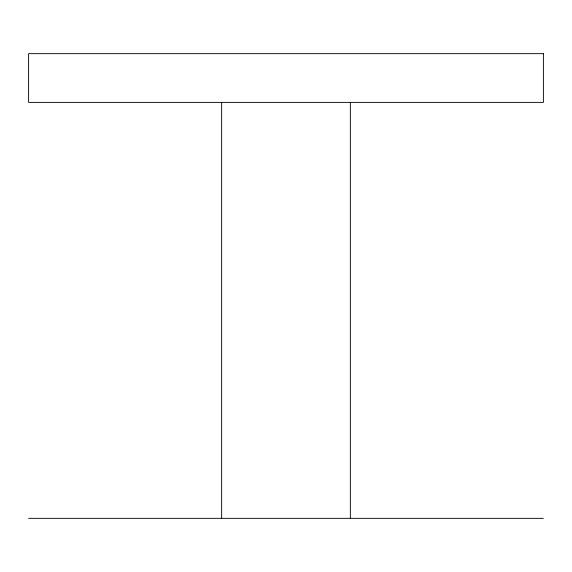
<?xml version="1.0" encoding="UTF-8"?>
<svg xmlns="http://www.w3.org/2000/svg" width="572" height="572" viewBox="0 0 572 572"><rect width="100%" height="100%" fill="white"/><g stroke="black" fill="none" stroke-linecap="round" stroke-linejoin="round"><path stroke-width="0.86" d="M28.6 518.339L543.4 518.339M350.35 102.388L350.35 518.339M221.65 102.388L221.65 518.339M543.4 53.661L28.6 53.661L28.6 102.388L543.4 102.388L543.4 53.661"/></g></svg>
